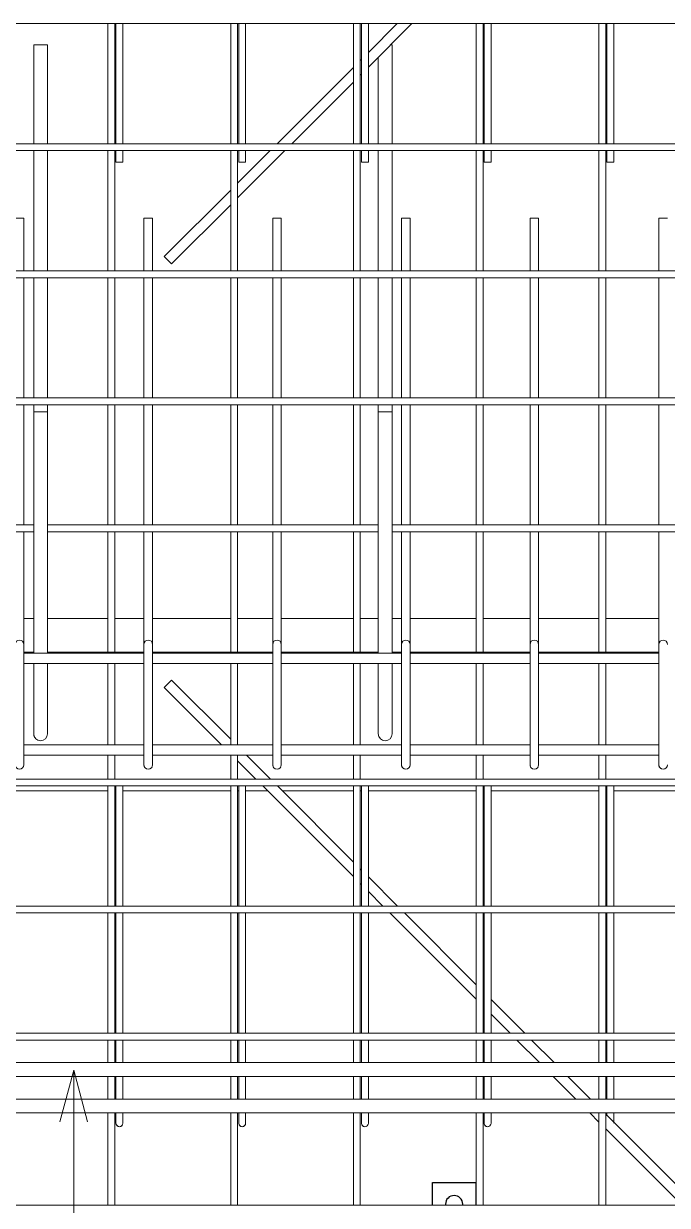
# Model space of a CAD drawing. Header units: millimetres. Extents: x -31655 to -5862, y 2843 to 78926.
# Drawn here: x -28000 to -27253, y 3898 to 5270 of the extents above; entities that cross this region are included whole.
import ezdxf

# ---------------------------------------------------------------- set-up
doc = ezdxf.new("R2010")
doc.units = ezdxf.units.MM
for name, color, linetype, lineweight in [('A-WALL', 113, 'Continuous', 25), ('S-BEAM', 12, 'Continuous', 18), ('S-RBAR', 171, 'Continuous', 18), ('S-RBAR-IDEN', 171, 'Continuous', 9)]:
    doc.layers.add(name, color=color, linetype=linetype, lineweight=lineweight)

# ---------------------------------------------------------------- blocks, each defined once
blk = doc.blocks.new('M_Rectangular Corbel - M_Rectangular Corbel-5472199-Elevation Front')
at = {"layer": 'S-BEAM'}
for p, q in [((-27999.8, 4579.7), (-27988.4, 4579.7)), ((-27972.4, 4579.7), (-27902.2, 4579.7)), ((-27894.2, 4579.7), (-27860.4, 4579.7)), ((-27850.4, 4579.7), (-27759.7, 4579.7)), ((-27751.7, 4579.7), (-27711, 4579.7)), ((-27701, 4579.7), (-27617.3, 4579.7)), ((-27609.3, 4579.7), (-27588.4, 4579.7)), ((-27572.4, 4579.7), (-27561.6, 4579.7)), ((-27551.6, 4579.7), (-27474.8, 4579.7)), ((-27466.8, 4579.7), (-27412.3, 4579.7)), ((-27402.3, 4579.7), (-27332.3, 4579.7)), ((-27324.3, 4579.7), (-27262.9, 4579.7)), ((-27902.2, 4379.7), (-28027.3, 4379.7)), ((-27892.9, 4379.7), (-27894.2, 4379.7)), ((-27759.7, 4379.7), (-27884.9, 4379.7)), ((-27750.4, 4379.7), (-27751.7, 4379.7)), ((-27717, 4379.7), (-27742.4, 4379.7)), ((-27617.3, 4379.7), (-27700, 4379.7)), ((-27607.9, 4379.7), (-27609.3, 4379.7)), ((-27474.8, 4379.7), (-27599.9, 4379.7)), ((-27465.5, 4379.7), (-27466.8, 4379.7)), ((-27332.3, 4379.7), (-27457.5, 4379.7)), ((-27323, 4379.7), (-27324.3, 4379.7)), ((-27215.7, 4379.7), (-27315, 4379.7))]:
    blk.add_line(p, q, dxfattribs=at)

msp = doc.modelspace()

# ---------------------------------------------------------------- linework, layer by layer
at = {"layer": 'A-WALL'}
for p, q in [((-27525.4, 3924.8), (-27475.4, 3924.8)), ((-27525.4, 3898.5), (-27525.4, 3924.8)), ((-27475.4, 3924.8), (-27475.4, 3898.5))]:
    msp.add_line(p, q, dxfattribs=at)
for start, end in [(0, 180), (180, 187.2444), (352.7556, 0)]:
    msp.add_arc((-27500.4, 3899.8), 10, start, end, dxfattribs=at)
at = {"layer": 'S-RBAR'}
for p, q in [((-30096.1, 5270.4), (-26804.7, 5270.4)), ((-27902.2, 5130.9), (-27902.2, 5270.4)), ((-27894.2, 5130.9), (-27894.2, 5270.4)), ((-27892.9, 5130.9), (-27892.9, 5270.4)), ((-27884.9, 5130.9), (-27884.9, 5270.4)), ((-27759.7, 5130.9), (-27759.7, 5270.4)), ((-27751.7, 5130.9), (-27751.7, 5270.4)), ((-27750.4, 5130.9), (-27750.4, 5270.4)), ((-27742.4, 5130.9), (-27742.4, 5270.4)), ((-27617.3, 5130.9), (-27617.3, 5270.4)), ((-27609.3, 5130.9), (-27609.3, 5270.4)), ((-27607.9, 5130.9), (-27607.9, 5270.4)), ((-27599.9, 5130.9), (-27599.9, 5270.4)), ((-27566.4, 5270.4), (-27599.9, 5236.8)), ((-27549.4, 5270.4), (-27599.9, 5219.8)), ((-27474.8, 5130.9), (-27474.8, 5270.4)), ((-27466.8, 5130.9), (-27466.8, 5270.4)), ((-27465.5, 5130.9), (-27465.5, 5270.4)), ((-27457.5, 5130.9), (-27457.5, 5270.4)), ((-27332.3, 5130.9), (-27332.3, 5270.4)), ((-27324.3, 5130.9), (-27324.3, 5270.4)), ((-27323, 5130.9), (-27323, 5270.4)), ((-27315, 5130.9), (-27315, 5270.4)), ((-27972.4, 5245.7), (-27988.4, 5245.7)), ((-27988.4, 5130.9), (-27988.4, 5245.7)), ((-27972.4, 5130.9), (-27972.4, 5245.7)), ((-27572.4, 5245.7), (-27574, 5245.7)), ((-27572.4, 5130.9), (-27572.4, 5245.7)), ((-27607.9, 5228.8), (-27609.3, 5227.5)), ((-27588.4, 5130.9), (-27588.4, 5231.4)), ((-27617.3, 5219.5), (-27705.9, 5130.9)), ((-27617.3, 5202.5), (-27688.9, 5130.9)), ((-27607.9, 5211.8), (-27609.3, 5210.5)), ((-30396.4, 5130.9), (-26504.4, 5130.9)), ((-30396.4, 5122.9), (-26504.4, 5122.9)), ((-27988.4, 4983.3), (-27988.4, 5122.9)), ((-27972.4, 4983.3), (-27972.4, 5122.9)), ((-27902.2, 4983.3), (-27902.2, 5122.9)), ((-27894.2, 4983.3), (-27894.2, 5122.9)), ((-27892.9, 5109.7), (-27892.9, 5122.9)), ((-27884.9, 5109.7), (-27884.9, 5122.9)), ((-27759.7, 4983.3), (-27759.7, 5122.9)), ((-27751.7, 4983.3), (-27751.7, 5122.9)), ((-27713.9, 5122.9), (-27751.7, 5085)), ((-27696.9, 5122.9), (-27751.7, 5068)), ((-27750.4, 5109.7), (-27750.4, 5122.9)), ((-27742.4, 5109.7), (-27742.4, 5122.9)), ((-27617.3, 4983.3), (-27617.3, 5122.9)), ((-27609.3, 4983.3), (-27609.3, 5122.9)), ((-27607.9, 5109.7), (-27607.9, 5122.9)), ((-27599.9, 5109.7), (-27599.9, 5122.9)), ((-27588.4, 4983.3), (-27588.4, 5122.9)), ((-27572.4, 4983.3), (-27572.4, 5122.9)), ((-27474.8, 4983.3), (-27474.8, 5122.9)), ((-27466.8, 4983.3), (-27466.8, 5122.9)), ((-27465.5, 5109.7), (-27465.5, 5122.9)), ((-27457.5, 5109.7), (-27457.5, 5122.9)), ((-27332.3, 4983.3), (-27332.3, 5122.9)), ((-27324.3, 4983.3), (-27324.3, 5122.9)), ((-27323, 5109.7), (-27323, 5122.9)), ((-27315, 5109.7), (-27315, 5122.9)), ((-27884.9, 5109.7), (-27892.9, 5109.7)), ((-27742.4, 5109.7), (-27750.4, 5109.7)), ((-27599.9, 5109.7), (-27607.9, 5109.7)), ((-27457.5, 5109.7), (-27465.5, 5109.7)), ((-27315, 5109.7), (-27323, 5109.7)), ((-27759.7, 5077), (-27836.8, 4999.9)), ((-27759.7, 5060), (-27828.3, 4991.4)), ((-28009.8, 5044.7), (-27999.8, 5044.7)), ((-27999.8, 5044.7), (-27999.8, 4983.3)), ((-27860.4, 5044.7), (-27860.4, 4983.3)), ((-27860.4, 5044.7), (-27850.4, 5044.7)), ((-27850.4, 5044.7), (-27850.4, 4983.3)), ((-27711, 5044.7), (-27711, 4983.3)), ((-27711, 5044.7), (-27701, 5044.7)), ((-27701, 5044.7), (-27701, 4983.3)), ((-27561.6, 5044.7), (-27561.6, 4983.3)), ((-27561.6, 5044.7), (-27551.6, 5044.7)), ((-27551.6, 5044.7), (-27551.6, 4983.3)), ((-27412.3, 5044.7), (-27412.3, 4983.3)), ((-27412.3, 5044.7), (-27402.3, 5044.7)), ((-27402.3, 5044.7), (-27402.3, 4983.3)), ((-27262.9, 5044.7), (-27262.9, 4983.3)), ((-27262.9, 5044.7), (-27252.9, 5044.7)), ((-27836.8, 4999.9), (-27828.3, 4991.4)), ((-30396.4, 4983.3), (-26504.4, 4983.3)), ((-30096.1, 4975.3), (-26804.7, 4975.3)), ((-27999.8, 4975.3), (-27999.8, 4835.8)), ((-27988.4, 4835.8), (-27988.4, 4975.3)), ((-27972.4, 4835.8), (-27972.4, 4975.3)), ((-27902.2, 4835.8), (-27902.2, 4975.3)), ((-27894.2, 4835.8), (-27894.2, 4975.3)), ((-27860.4, 4975.3), (-27860.4, 4835.8)), ((-27850.4, 4975.3), (-27850.4, 4835.8)), ((-27759.7, 4835.8), (-27759.7, 4975.3)), ((-27751.7, 4835.8), (-27751.7, 4975.3)), ((-27711, 4975.3), (-27711, 4835.8)), ((-27701, 4975.3), (-27701, 4835.8)), ((-27617.3, 4835.8), (-27617.3, 4975.3)), ((-27609.3, 4835.8), (-27609.3, 4975.3)), ((-27588.4, 4835.8), (-27588.4, 4975.3)), ((-27572.4, 4835.8), (-27572.4, 4975.3)), ((-27561.6, 4975.3), (-27561.6, 4835.8)), ((-27551.6, 4975.3), (-27551.6, 4835.8)), ((-27474.8, 4835.8), (-27474.8, 4975.3)), ((-27466.8, 4835.8), (-27466.8, 4975.3)), ((-27412.3, 4975.3), (-27412.3, 4835.8)), ((-27402.3, 4975.3), (-27402.3, 4835.8)), ((-27332.3, 4835.8), (-27332.3, 4975.3)), ((-27324.3, 4835.8), (-27324.3, 4975.3)), ((-27262.9, 4975.3), (-27262.9, 4835.8)), ((-30396.4, 4835.8), (-26504.4, 4835.8)), ((-30396.4, 4827.8), (-26504.4, 4827.8)), ((-27999.8, 4827.8), (-27999.8, 4688.3)), ((-27988.4, 4819.7), (-27988.4, 4827.8)), ((-27988.4, 4819.7), (-27988.4, 4539.6)), ((-27988.4, 4819.7), (-27972.4, 4819.7)), ((-27972.4, 4819.7), (-27972.4, 4827.8)), ((-27972.4, 4819.7), (-27972.4, 4539.6)), ((-27902.2, 4688.3), (-27902.2, 4827.8)), ((-27894.2, 4688.3), (-27894.2, 4827.8)), ((-27860.4, 4827.8), (-27860.4, 4688.3)), ((-27850.4, 4827.8), (-27850.4, 4688.3)), ((-27759.7, 4688.3), (-27759.7, 4827.8)), ((-27751.7, 4688.3), (-27751.7, 4827.8)), ((-27711, 4827.8), (-27711, 4688.3)), ((-27701, 4827.8), (-27701, 4688.3)), ((-27617.3, 4688.3), (-27617.3, 4827.8)), ((-27609.3, 4688.3), (-27609.3, 4827.8)), ((-27588.4, 4819.7), (-27588.4, 4827.8)), ((-27588.4, 4819.7), (-27588.4, 4539.6)), ((-27588.4, 4819.7), (-27572.4, 4819.7)), ((-27572.4, 4819.7), (-27572.4, 4827.8)), ((-27572.4, 4819.7), (-27572.4, 4539.6)), ((-27561.6, 4827.8), (-27561.6, 4688.3)), ((-27551.6, 4827.8), (-27551.6, 4688.3)), ((-27474.8, 4688.3), (-27474.8, 4827.8)), ((-27466.8, 4688.3), (-27466.8, 4827.8)), ((-27412.3, 4827.8), (-27412.3, 4688.3)), ((-27402.3, 4827.8), (-27402.3, 4688.3)), ((-27332.3, 4688.3), (-27332.3, 4827.8)), ((-27324.3, 4688.3), (-27324.3, 4827.8)), ((-27262.9, 4827.8), (-27262.9, 4688.3)), ((-28372.4, 4688.3), (-27988.4, 4688.3)), ((-28372.4, 4680.3), (-27988.4, 4680.3)), ((-27999.8, 4680.3), (-27999.8, 4574.7)), ((-27972.4, 4688.3), (-27588.4, 4688.3)), ((-27972.4, 4680.3), (-27588.4, 4680.3)), ((-27902.2, 4540.8), (-27902.2, 4680.3)), ((-27894.2, 4540.8), (-27894.2, 4680.3)), ((-27860.4, 4680.3), (-27860.4, 4574.7)), ((-27850.4, 4680.3), (-27850.4, 4574.7)), ((-27759.7, 4540.8), (-27759.7, 4680.3)), ((-27751.7, 4540.8), (-27751.7, 4680.3)), ((-27711, 4680.3), (-27711, 4574.7)), ((-27701, 4680.3), (-27701, 4574.7)), ((-27617.3, 4540.8), (-27617.3, 4680.3)), ((-27609.3, 4540.8), (-27609.3, 4680.3)), ((-27572.4, 4688.3), (-27188.4, 4688.3)), ((-27572.4, 4680.3), (-27188.4, 4680.3)), ((-27561.6, 4680.3), (-27561.6, 4574.7)), ((-27551.6, 4680.3), (-27551.6, 4574.7)), ((-27474.8, 4540.8), (-27474.8, 4680.3)), ((-27466.8, 4540.8), (-27466.8, 4680.3)), ((-27412.3, 4680.3), (-27412.3, 4574.7)), ((-27402.3, 4680.3), (-27402.3, 4574.7)), ((-27332.3, 4540.8), (-27332.3, 4680.3)), ((-27324.3, 4540.8), (-27324.3, 4680.3)), ((-27262.9, 4680.3), (-27262.9, 4574.7)), ((-27999.8, 4574.7), (-27999.8, 4549.7)), ((-27860.4, 4574.7), (-27860.4, 4549.7)), ((-27850.4, 4574.7), (-27850.4, 4549.7)), ((-27711, 4574.7), (-27711, 4549.7)), ((-27701, 4574.7), (-27701, 4549.7)), ((-27561.6, 4574.7), (-27561.6, 4549.7)), ((-27551.6, 4574.7), (-27551.6, 4549.7)), ((-27412.3, 4574.7), (-27412.3, 4549.7)), ((-27402.3, 4574.7), (-27402.3, 4549.7)), ((-27262.9, 4574.7), (-27262.9, 4549.7)), ((-27999.8, 4524.7), (-27999.8, 4549.7)), ((-27860.4, 4524.7), (-27860.4, 4549.7)), ((-27850.4, 4524.7), (-27850.4, 4549.7)), ((-27711, 4524.7), (-27711, 4549.7)), ((-27701, 4524.7), (-27701, 4549.7)), ((-27561.6, 4524.7), (-27561.6, 4549.7)), ((-27551.6, 4524.7), (-27551.6, 4549.7)), ((-27412.3, 4524.7), (-27412.3, 4549.7)), ((-27402.3, 4524.7), (-27402.3, 4549.7)), ((-27262.9, 4524.7), (-27262.9, 4549.7)), ((-27999.8, 4540.8), (-27988.4, 4540.8)), ((-27999.8, 4539.6), (-27860.4, 4539.6)), ((-27972.4, 4540.8), (-27860.4, 4540.8)), ((-27850.4, 4540.8), (-27711, 4540.8)), ((-27850.4, 4539.6), (-27711, 4539.6)), ((-27701, 4540.8), (-27588.4, 4540.8)), ((-27701, 4539.6), (-27561.6, 4539.6)), ((-27572.4, 4540.8), (-27561.6, 4540.8)), ((-27551.6, 4540.8), (-27412.3, 4540.8)), ((-27551.6, 4539.6), (-27412.3, 4539.6)), ((-27402.3, 4540.8), (-27262.9, 4540.8)), ((-27402.3, 4539.6), (-27262.9, 4539.6)), ((-27999.8, 4527.6), (-27860.4, 4527.6)), ((-27999.8, 4524.7), (-27999.8, 4434.7)), ((-27988.4, 4527.6), (-27988.4, 4485.7)), ((-27972.4, 4527.6), (-27972.4, 4485.7)), ((-27902.2, 4433.1), (-27902.2, 4527.6)), ((-27894.2, 4433.1), (-27894.2, 4527.6)), ((-27860.4, 4524.7), (-27860.4, 4434.7)), ((-27850.4, 4527.6), (-27711, 4527.6)), ((-27850.4, 4524.7), (-27850.4, 4434.7)), ((-27759.7, 4433.1), (-27759.7, 4527.6)), ((-27751.7, 4433.1), (-27751.7, 4527.6)), ((-27711, 4524.7), (-27711, 4434.7)), ((-27701, 4527.6), (-27561.6, 4527.6)), ((-27701, 4524.7), (-27701, 4434.7)), ((-27617.3, 4433.1), (-27617.3, 4527.6)), ((-27609.3, 4433.1), (-27609.3, 4527.6)), ((-27588.4, 4527.6), (-27588.4, 4485.7)), ((-27572.4, 4527.6), (-27572.4, 4485.7)), ((-27561.6, 4524.7), (-27561.6, 4434.7)), ((-27551.6, 4527.6), (-27412.3, 4527.6)), ((-27551.6, 4524.7), (-27551.6, 4434.7)), ((-27474.8, 4433.1), (-27474.8, 4527.6)), ((-27466.8, 4433.1), (-27466.8, 4527.6)), ((-27412.3, 4524.7), (-27412.3, 4434.7)), ((-27402.3, 4527.6), (-27262.9, 4527.6)), ((-27402.3, 4524.7), (-27402.3, 4434.7)), ((-27332.3, 4433.1), (-27332.3, 4527.6)), ((-27324.3, 4433.1), (-27324.3, 4527.6)), ((-27262.9, 4524.7), (-27262.9, 4434.7)), ((-27828.3, 4508.1), (-27836.8, 4499.6)), ((-27759.7, 4439.5), (-27828.3, 4508.1)), ((-27770.3, 4433.1), (-27836.8, 4499.6)), ((-27988.4, 4445.7), (-27988.4, 4485.7)), ((-27972.4, 4445.7), (-27972.4, 4485.7)), ((-27588.4, 4445.7), (-27588.4, 4485.7)), ((-27572.4, 4445.7), (-27572.4, 4485.7)), ((-27999.8, 4409.7), (-27999.8, 4434.7)), ((-27999.8, 4433.1), (-27860.4, 4433.1)), ((-27860.4, 4409.7), (-27860.4, 4434.7)), ((-27850.4, 4409.7), (-27850.4, 4434.7)), ((-27850.4, 4433.1), (-27711, 4433.1)), ((-27711, 4409.7), (-27711, 4434.7)), ((-27701, 4409.7), (-27701, 4434.7)), ((-27701, 4433.1), (-27561.6, 4433.1)), ((-27561.6, 4409.7), (-27561.6, 4434.7)), ((-27551.6, 4409.7), (-27551.6, 4434.7)), ((-27551.6, 4433.1), (-27412.3, 4433.1)), ((-27412.3, 4409.7), (-27412.3, 4434.7)), ((-27402.3, 4409.7), (-27402.3, 4434.7)), ((-27402.3, 4433.1), (-27262.9, 4433.1)), ((-27262.9, 4409.7), (-27262.9, 4434.7)), ((-27999.8, 4421.1), (-27860.4, 4421.1)), ((-27902.2, 4393.3), (-27902.2, 4421.1)), ((-27894.2, 4393.3), (-27894.2, 4421.1)), ((-27850.4, 4421.1), (-27711, 4421.1)), ((-27759.7, 4393.3), (-27759.7, 4421.1)), ((-27751.7, 4393.3), (-27751.7, 4421.1)), ((-27713.6, 4393.3), (-27741.4, 4421.1)), ((-27701, 4421.1), (-27561.6, 4421.1)), ((-27617.3, 4393.3), (-27617.3, 4421.1)), ((-27609.3, 4393.3), (-27609.3, 4421.1)), ((-27551.6, 4421.1), (-27412.3, 4421.1)), ((-27474.8, 4393.3), (-27474.8, 4421.1)), ((-27466.8, 4393.3), (-27466.8, 4421.1)), ((-27402.3, 4421.1), (-27262.9, 4421.1)), ((-27332.3, 4393.3), (-27332.3, 4421.1)), ((-27324.3, 4393.3), (-27324.3, 4421.1)), ((-27730.5, 4393.3), (-27751.7, 4414.5)), ((-30396.4, 4393.3), (-26504.4, 4393.3)), ((-30096.1, 4385.3), (-26804.7, 4385.3)), ((-27902.2, 4245.8), (-27902.2, 4385.3)), ((-27894.2, 4245.8), (-27894.2, 4385.3)), ((-27892.9, 4385.3), (-27892.9, 4245.8)), ((-27884.9, 4385.3), (-27884.9, 4245.8)), ((-27759.7, 4245.8), (-27759.7, 4385.3)), ((-27751.7, 4245.8), (-27751.7, 4385.3)), ((-27750.4, 4385.3), (-27750.4, 4245.8)), ((-27742.4, 4385.3), (-27742.4, 4245.8)), ((-27617.3, 4280), (-27722.5, 4385.3)), ((-27617.3, 4297), (-27705.6, 4385.3)), ((-27617.3, 4245.8), (-27617.3, 4385.3)), ((-27609.3, 4245.8), (-27609.3, 4385.3)), ((-27607.9, 4385.3), (-27607.9, 4245.8)), ((-27599.9, 4385.3), (-27599.9, 4245.8)), ((-27474.8, 4245.8), (-27474.8, 4385.3)), ((-27466.8, 4245.8), (-27466.8, 4385.3)), ((-27465.5, 4385.3), (-27465.5, 4245.8)), ((-27457.5, 4385.3), (-27457.5, 4245.8)), ((-27332.3, 4245.8), (-27332.3, 4385.3)), ((-27324.3, 4245.8), (-27324.3, 4385.3)), ((-27323, 4385.3), (-27323, 4245.8)), ((-27315, 4385.3), (-27315, 4245.8)), ((-27607.9, 4287.7), (-27609.3, 4289)), ((-27607.9, 4270.7), (-27609.3, 4272)), ((-27566, 4245.8), (-27599.9, 4279.7)), ((-27583, 4245.8), (-27599.9, 4262.7)), ((-30396.4, 4245.8), (-26504.4, 4245.8)), ((-30396.4, 4237.8), (-26504.4, 4237.8)), ((-27902.2, 4098.3), (-27902.2, 4237.8)), ((-27894.2, 4098.3), (-27894.2, 4237.8)), ((-27892.9, 4237.8), (-27892.9, 4098.3)), ((-27884.9, 4237.8), (-27884.9, 4098.3)), ((-27759.7, 4098.3), (-27759.7, 4237.8)), ((-27751.7, 4098.3), (-27751.7, 4237.8)), ((-27750.4, 4237.8), (-27750.4, 4098.3)), ((-27742.4, 4237.8), (-27742.4, 4098.3)), ((-27617.3, 4098.3), (-27617.3, 4237.8)), ((-27609.3, 4098.3), (-27609.3, 4237.8)), ((-27607.9, 4237.8), (-27607.9, 4098.3)), ((-27599.9, 4237.8), (-27599.9, 4098.3)), ((-27474.8, 4137.6), (-27575, 4237.8)), ((-27474.8, 4154.5), (-27558, 4237.8)), ((-27474.8, 4098.3), (-27474.8, 4237.8)), ((-27466.8, 4098.3), (-27466.8, 4237.8)), ((-27465.5, 4237.8), (-27465.5, 4098.3)), ((-27457.5, 4237.8), (-27457.5, 4098.3)), ((-27332.3, 4098.3), (-27332.3, 4237.8)), ((-27324.3, 4098.3), (-27324.3, 4237.8)), ((-27323, 4237.8), (-27323, 4098.3)), ((-27315, 4237.8), (-27315, 4098.3)), ((-27465.5, 4145.2), (-27466.8, 4146.5)), ((-27418.5, 4098.3), (-27457.5, 4137.2)), ((-27465.5, 4128.2), (-27466.8, 4129.6)), ((-27435.5, 4098.3), (-27457.5, 4120.2)), ((-30396.4, 4098.3), (-26504.4, 4098.3)), ((-30096.1, 4090.3), (-26804.7, 4090.3)), ((-27902.2, 4064.1), (-27902.2, 4090.3)), ((-27894.2, 4064.1), (-27894.2, 4090.3)), ((-27892.9, 4090.3), (-27892.9, 4064.1)), ((-27884.9, 4090.3), (-27884.9, 4064.1)), ((-27759.7, 4064.1), (-27759.7, 4090.3)), ((-27751.7, 4064.1), (-27751.7, 4090.3)), ((-27750.4, 4090.3), (-27750.4, 4064.1)), ((-27742.4, 4090.3), (-27742.4, 4064.1)), ((-27617.3, 4064.1), (-27617.3, 4090.3)), ((-27609.3, 4064.1), (-27609.3, 4090.3)), ((-27607.9, 4090.3), (-27607.9, 4064.1)), ((-27599.9, 4090.3), (-27599.9, 4064.1)), ((-27474.8, 4064.1), (-27474.8, 4090.3)), ((-27466.8, 4064.1), (-27466.8, 4090.3)), ((-27465.5, 4090.3), (-27465.5, 4064.1)), ((-27457.5, 4090.3), (-27457.5, 4064.1)), ((-27401.3, 4064.1), (-27427.5, 4090.3)), ((-27384.3, 4064.1), (-27410.5, 4090.3)), ((-27332.3, 4064.1), (-27332.3, 4090.3)), ((-27324.3, 4064.1), (-27324.3, 4090.3)), ((-27323, 4090.3), (-27323, 4064.1)), ((-27315, 4090.3), (-27315, 4064.1)), ((-26480.4, 4064.1), (-30420.4, 4064.1)), ((-26480.4, 4048.1), (-30420.4, 4048.1)), ((-27902.2, 4021.8), (-27902.2, 4048.1)), ((-27894.2, 4021.8), (-27894.2, 4048.1)), ((-27892.9, 4048.1), (-27892.9, 4021.8)), ((-27884.9, 4048.1), (-27884.9, 4021.8)), ((-27759.7, 4021.8), (-27759.7, 4048.1)), ((-27751.7, 4021.8), (-27751.7, 4048.1)), ((-27750.4, 4048.1), (-27750.4, 4021.8)), ((-27742.4, 4048.1), (-27742.4, 4021.8)), ((-27617.3, 4021.8), (-27617.3, 4048.1)), ((-27609.3, 4021.8), (-27609.3, 4048.1)), ((-27607.9, 4048.1), (-27607.9, 4021.8)), ((-27599.9, 4048.1), (-27599.9, 4021.8)), ((-27474.8, 4021.8), (-27474.8, 4048.1)), ((-27466.8, 4021.8), (-27466.8, 4048.1)), ((-27465.5, 4048.1), (-27465.5, 4021.8)), ((-27457.5, 4048.1), (-27457.5, 4021.8)), ((-27359, 4021.8), (-27385.3, 4048.1)), ((-27342.1, 4021.8), (-27368.3, 4048.1)), ((-27332.3, 4021.8), (-27332.3, 4048.1)), ((-27324.3, 4021.8), (-27324.3, 4048.1)), ((-27323, 4048.1), (-27323, 4021.8)), ((-27315, 4048.1), (-27315, 4021.8)), ((-26536.4, 4021.8), (-30364.4, 4021.8)), ((-26536.4, 4005.8), (-30364.4, 4005.8)), ((-27902.2, 3898.5), (-27902.2, 4005.8)), ((-27894.2, 3898.5), (-27894.2, 4005.8)), ((-27892.9, 3993.7), (-27892.9, 4005.2)), ((-27884.9, 3993.7), (-27884.9, 4005.2)), ((-27759.7, 3898.5), (-27759.7, 4005.8)), ((-27751.7, 3898.5), (-27751.7, 4005.8)), ((-27750.4, 3993.7), (-27750.4, 4005.2)), ((-27742.4, 3993.7), (-27742.4, 4005.2)), ((-27617.3, 3898.5), (-27617.3, 4005.8)), ((-27609.3, 3898.5), (-27609.3, 4005.8)), ((-27607.9, 3993.7), (-27607.9, 4005.2)), ((-27599.9, 3993.7), (-27599.9, 4005.2)), ((-27474.8, 3898.5), (-27474.8, 4005.8)), ((-27466.8, 3898.5), (-27466.8, 4005.8)), ((-27465.5, 3993.7), (-27465.5, 4005.2)), ((-27457.5, 3993.7), (-27457.5, 4005.2)), ((-27332.3, 3995.1), (-27343, 4005.8)), ((-27332.3, 3898.5), (-27332.3, 4005.8)), ((-27324.3, 3898.5), (-27324.3, 4005.8)), ((-27218.8, 3898.5), (-27324.3, 4004.1)), ((-27323, 4002.3), (-27323, 4005.2)), ((-27315, 3993.9), (-27315, 4005.2)), ((-27235.7, 3898.5), (-27324.3, 3987.1)), ((-30420.4, 3898.5), (-26480.4, 3898.5))]:
    msp.add_line(p, q, dxfattribs=at)
for centre, radius, start, end in [((-28004.8, 4549.7), 5, 360, 180), ((-27855.4, 4549.7), 5, 360, 180), ((-27706, 4549.7), 5, 360, 180), ((-27556.6, 4549.7), 5, 360, 180), ((-27407.3, 4549.7), 5, 360, 180), ((-27257.9, 4549.7), 5, 360, 180), ((-27980.4, 4445.7), 8, 180, 0), ((-27980.4, 4445.7), 8, 180, 195), ((-27580.4, 4445.7), 8, 180, 0), ((-27580.4, 4445.7), 8, 180, 195), ((-28004.8, 4409.7), 5, 180, 0), ((-27855.4, 4409.7), 5, 180, 0), ((-27855.4, 4409.7), 5, 180, 195), ((-27855.4, 4409.7), 5, 210, 240), ((-27855.4, 4409.7), 5, 300, 330), ((-27706, 4409.7), 5, 180, 0), ((-27706, 4409.7), 5, 180, 195), ((-27706, 4409.7), 5, 210, 240), ((-27706, 4409.7), 5, 300, 330), ((-27556.6, 4409.7), 5, 180, 0), ((-27556.6, 4409.7), 5, 180, 195), ((-27556.6, 4409.7), 5, 210, 240), ((-27556.6, 4409.7), 5, 300, 330), ((-27407.3, 4409.7), 5, 180, 0), ((-27407.3, 4409.7), 5, 180, 195), ((-27407.3, 4409.7), 5, 210, 240), ((-27407.3, 4409.7), 5, 300, 330), ((-27257.9, 4409.7), 5, 180, 0), ((-27257.9, 4409.7), 5, 180, 195), ((-27257.9, 4409.7), 5, 210, 240), ((-27257.9, 4409.7), 5, 300, 330), ((-27888.9, 3993.7), 4, 180, 360), ((-27888.9, 3993.7), 4, 180, 195), ((-27746.4, 3993.7), 4, 180, 360), ((-27746.4, 3993.7), 4, 180, 195), ((-27603.9, 3993.7), 4, 180, 360), ((-27603.9, 3993.7), 4, 180, 195), ((-27461.5, 3993.7), 4, 180, 360), ((-27461.5, 3993.7), 4, 180, 195), ((-27888.9, 3993.7), 4, 210, 255), ((-27888.9, 3993.7), 4, 285, 330), ((-27746.4, 3993.7), 4, 210, 255), ((-27746.4, 3993.7), 4, 285, 330), ((-27603.9, 3993.7), 4, 210, 255), ((-27603.9, 3993.7), 4, 285, 330), ((-27461.5, 3993.7), 4, 210, 255), ((-27461.5, 3993.7), 4, 285, 330)]:
    msp.add_arc(centre, radius, start, end, dxfattribs=at)
at = {"layer": 'S-RBAR-IDEN'}
for q in [(-27958.1, 3995.2), (-27926, 3995.2), (-27942, 3657.4)]:
    msp.add_line((-27942, 4055.2), q, dxfattribs=at)

# ---------------------------------------------------------------- block references
at = {"layer": 'S-BEAM'}
msp.add_blockref('M_Rectangular Corbel - M_Rectangular Corbel-5472199-Elevation Front', (0, 0), dxfattribs=at)

doc.saveas('drawing.dxf')
